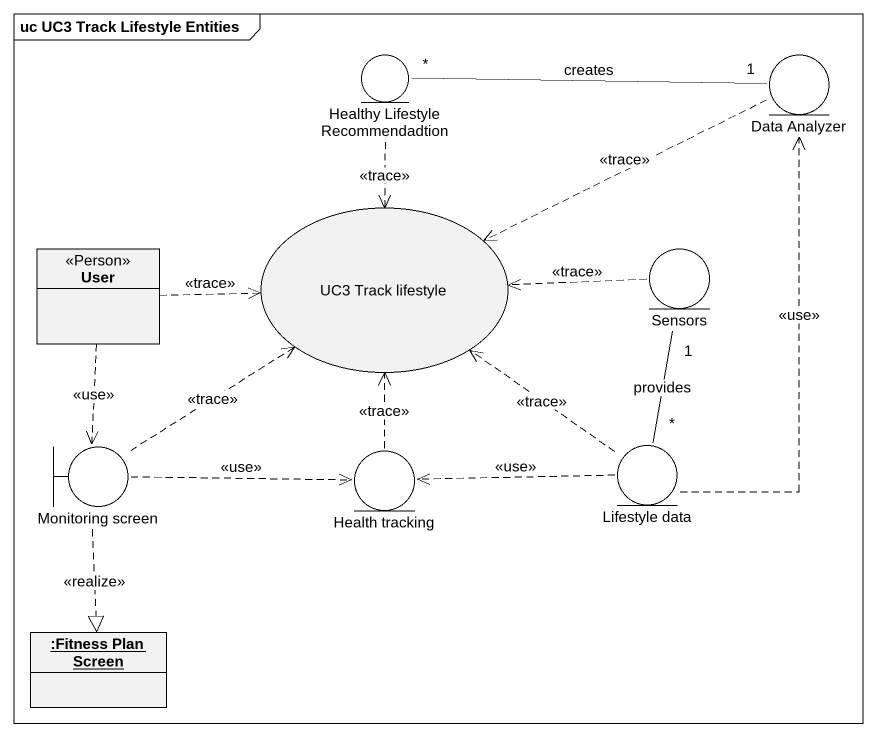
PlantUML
@startuml
mainframe uc UC3 Track Lifestyle Entities
allowmixing
hide circle
hide empty members
entity "Healthy Lifestyle Recommendadtion" as Healthy_Lifestyle
entity "Data Analyzer" as Data_Analyzer
usecase "UC3 Track lifestyle" as UC3_Track_lifestyle
class User <<Person>>
entity Sensors
boundary "Monitoring screen" as Monitoring_screen
entity "Health tracking" as Health_tracking
entity "Lifestyle data" as Lifestyle_data
object ":Fitness Plan Screen" as Fitness_Plan_Screen
Healthy_Lifestyle ..> UC3_Track_lifestyle : <<trace>>
Data_Analyzer "1" -left- "*" Healthy_Lifestyle : creates
Data_Analyzer .left.> UC3_Track_lifestyle : <<trace>>
User .right.> UC3_Track_lifestyle : <<trace>>
User ..> Monitoring_screen : <<use>>
Sensors .left.> UC3_Track_lifestyle : <<trace>>
Sensors "1" -- "*" Lifestyle_data : provides
Monitoring_screen .up.> UC3_Track_lifestyle : <<trace>>
Monitoring_screen .right.> Health_tracking : <<use>>
Monitoring_screen ..|> Fitness_Plan_Screen : <<realize>>
Health_tracking .up.> UC3_Track_lifestyle : <<trace>>
Lifestyle_data .up.> Data_Analyzer : <<use>>
Lifestyle_data .up.> UC3_Track_lifestyle : <<trace>>
Lifestyle_data .left.> Health_tracking : <<use>>
@enduml
